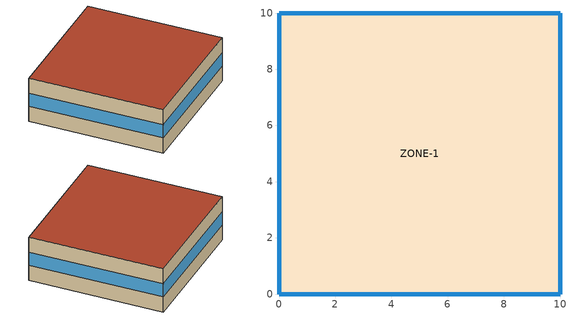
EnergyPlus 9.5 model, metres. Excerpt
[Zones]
ZONE-1
 floor ground (FOUNDATIONFLOOR): 0,0 0,10 10,10 10,0 z0
 wall outside (EXTERNALWALL): 10,10 0,10 0,0 10,0 10,10 z0:3.5
 window (Dbl Ref-C-H Clr 6mm/13mm Arg): 10,10 0,10 / 0,10 0,0 / 0,0 10,0 / 10,0 10,10 z1.23:2.27
 roof outside (ROOF): 0,10 0,0 10,0 10,10 z3.5
[Building]
officeBlockSimple: North Axis [deg]=0; Terrain=City; Loads Convergence Tolerance Value [W]=0.04; Temperature Convergence Tolerance Value [deltaC]=0.04; Solar Distribution=FullInteriorAndExterior; Maximum Number of Warmup Days=100; Minimum Number of Warmup Days - should be 100=6
[Site:Location]
Pittsburgh Allegheny Co Ap_PA_USA Design_Conditions: Latitude {deg}=40.35; Longitude {deg}=-79.92; Time Zone {hr}=-5; Elevation {m}=380
[Site:GroundTemperature:BuildingSurface]
18, 18, 18, 18, 18, 18, 18, 18, 18, 18, 18, 18
[Material] Thermal Absorptance=0.9
Name | Roughness | Thickness [m] | Conductivity [W/m-K] | Density [kg/m3] | Specific Heat [J/kg-K] | Solar Absorptance | Visible Absorptance
CONCRETE-FF-0.15 | Rough | 0.15 | 2.3 | 2446 | 1000 | 0.7 | 0.7
CLT-R-0.15 | Rough | 0.15 | 0.13 | 480 | 1300 | 0.6 | 0.6
FIBRE-CEMENT-SHEET-EW-0.006; FIBRE-CEMENT-SHEET-RA-0.006 | Rough | 0.006 | 0.36 | 1833.3 | 1000 | 0.6 | 0.6
WOOL-EW-0.05 | Rough | 0.05 | 0.039 | 18 | 1800 | 0.6 | 0.6
PLASTERBOARD-EW-0.0125 | MediumSmooth | 0.0125 | 0.04 | 700 | 1000 | 0.6 | 0.6
GLASS-FIBRE-QUILT-RA-0.05 | Rough | 0.05 | 0.043 | 20 | 1030 | 0.6 | 0.6
CONCRETE-FFA-0.05 | Rough | 0.05 | 2.3 | 2446 | 1000 | 0.7 | 0.7
SYNTHETIC-CARPET-FFA-0.01 | Rough | 0.01 | 0.06 | 160 | 2500 | 0.6 | 0.6
EPS-FFB-0.05 | Rough | 0.05 | 0.035 | 22 | 1300 | 0.6 | 0.6
[WindowMaterial:Gas]
ARGON 13MM: Argon, 0.0127
[WindowMaterial:Glazing]
CLEAR 6MM: SpectralAverage, .006, .775, .071, .071, .881, .08, .08, 0, .84, .84, .9
REF C CLEAR HI 6MM: SpectralAverage, .006, .2, .16, .39, .22, .17, .35, 0, .84, .55, .9
[Construction]
Dbl Ref-C-H Clr 6mm/13mm Arg: REF C CLEAR HI 6MM, ARGON 13MM, CLEAR 6MM
FOUNDATIONFLOOR: EPS-FFB-0.05, Concrete-FF-0.15, CONCRETE-FFA-0.05, SYNTHETIC-CARPET-FFA-0.01
ROOF: GLASS-FIBRE-QUILT-RA-0.05, FIBRE-CEMENT-SHEET-RA-0.006, CLT-R-0.15
EXTERNALWALL: FIBRE-CEMENT-SHEET-EW-0.006, WOOL-EW-0.05, PLASTERBOARD-EW-0.0125
[WindowMaterial:Shade]
ROLL SHADE: 0.1, 0.8, 0.1, 0.8, 0.9, 0, 0.005, 0.1, 0.05, 0.5, 0.5, 0.5, 0.5
[Zone]
ZONE-1: Type=1; Multiplier=1; Ceiling Height=autocalculate; Volume=autocalculate
[WindowShadingControl]
SHADING-CONTROL-WINDOW-1-EW-1: ZONE-1, , ExteriorShade, , OnIfHighOutdoorAirTemperature, , 27, NO, NO, ROLL SHADE, , , , , , WINDOW-1-EW-1
SHADING-CONTROL-WINDOW-1-EW-2: ZONE-1, , ExteriorShade, , OnIfHighOutdoorAirTemperature, , 27, NO, NO, ROLL SHADE, , , , , , WINDOW-1-EW-2
SHADING-CONTROL-WINDOW-1-EW-3: ZONE-1, , ExteriorShade, , OnIfHighOutdoorAirTemperature, , 27, NO, NO, ROLL SHADE, , , , , , WINDOW-1-EW-3
SHADING-CONTROL-WINDOW-1-EW-4: ZONE-1, , ExteriorShade, , OnIfHighOutdoorAirTemperature, , 27, NO, NO, ROLL SHADE, , , , , , WINDOW-1-EW-4
[ExternalInterface:Schedule]
Zone1-natVent-rl: Any Number, 0
[ZoneVentilation:DesignFlowRate]
Zone-1 NaturalVentilation: Zone-1, Zone1-natVent-rl, AirChanges/Hour, 5, Natural, 1, 1, 1, 0, 0, 0, 0, -100
[HVACTemplate:Zone:BaseboardHeat]
ZONE-1: Template Thermostat=Office Thermostat; Baseboard Heating Type=HotWater; Baseboard Heating Capacity {W}=Autosize
[HVACTemplate:Plant:HotWaterLoop]
Plant Loop=Hot Water Loop; Pump Control Type=Intermittent; Hot Water Plant Operation Scheme Type=Default; Hot Water Design Setpoint {C}=82; Hot Water Pump Configuration=VariableFlow; Hot Water Pump Rated Head {Pa}=179352; Hot Water Setpoint Reset Type=None; Hot Water Setpoint at Outdoor Dry Bulb Low {C}=82.2; Hot Water Reset Outdoor Dry Bulb Low {C}=-6.7; Hot Water Setpoint at Outdoor Dry Bulb High {C}=65.6; Hot Water Reset Outdoor Dry Bulb High {C}=10; Hot Water Pump Type=SinglePump; Supply Side Bypass Pipe=Yes; Demand Side Bypass Pipe=Yes; Fluid Type=Water; Loop Design Delta Temperature {deltaC}=11; Load Distribution Scheme=SequentialLoad
[HVACTemplate:Plant:Boiler]
Main Boiler: Boiler Type=CondensingHotWaterBoiler; Capacity {W}=autosize; Efficiency=0.8; Fuel Type=NaturalGas; Priority=1; Sizing Factor=1; Minimum Part Load Ratio=0.1; Maximum Part Load Ratio=1.1; Optimum Part Load Ratio=0.9; Water Outlet Upper Temperature Limit {C}=99.9
